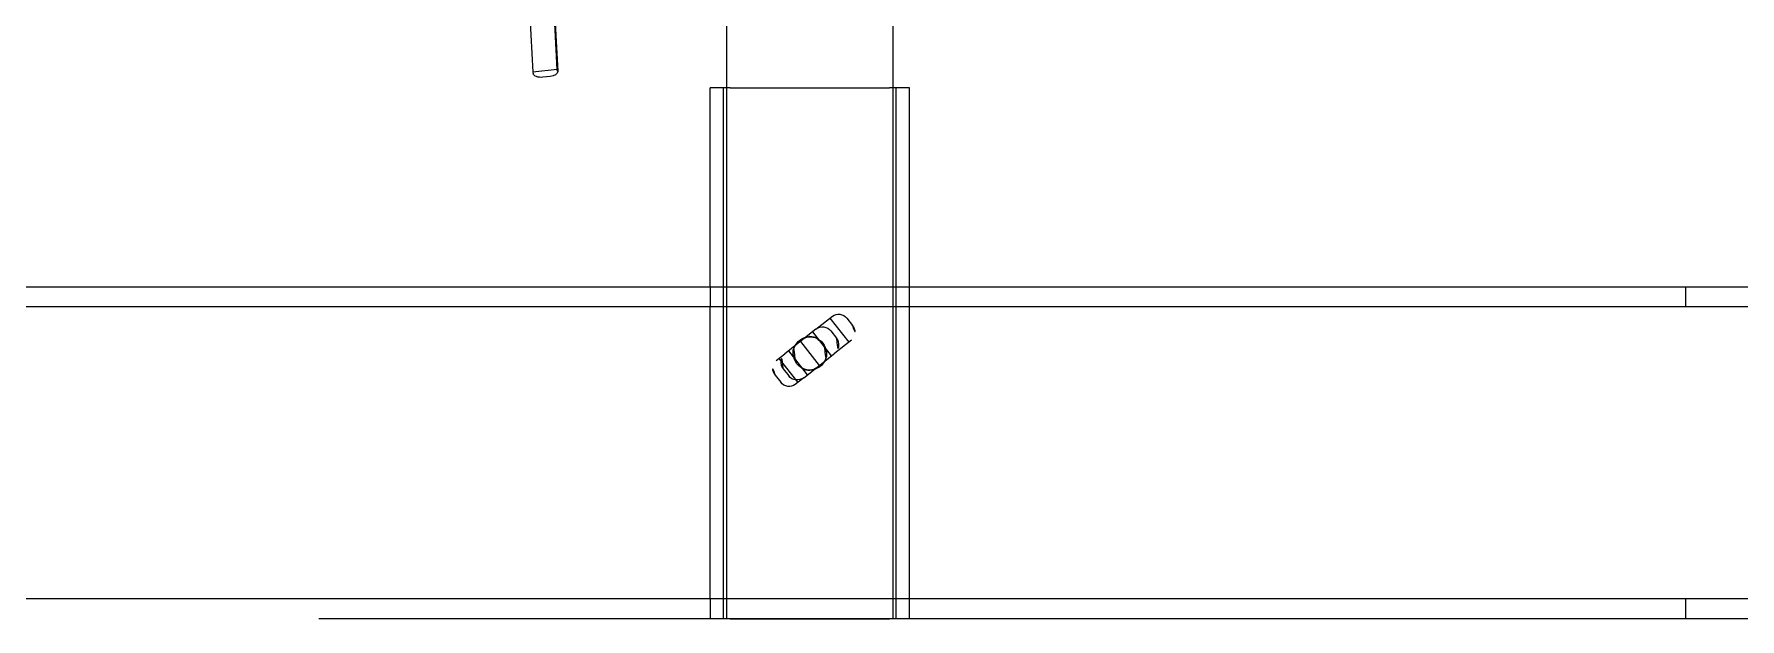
# Model space of a CAD drawing. Header units: millimetres. Extents: x 400392 to 401186, y 4543812 to 4544115.
# Drawn here: x 400621.968 to 400622.225, y 4544038.3278 to 4544038.4159 of the extents above; entities that cross this region are included whole.
import ezdxf

# ---------------------------------------------------------------- set-up
doc = ezdxf.new("R2010")
doc.units = ezdxf.units.MM
doc.layers.add('görünüş prota', color=4, linetype='Continuous')
doc.layers.add('kiris prota', color=6, linetype='Continuous')

# ---------------------------------------------------------------- blocks, each defined once
blk = doc.blocks.new('Z317626Zaviranipudorys')
at = {"layer": 'görünüş prota', "color": 253}
for p, q in [((473.5032519725683, 8796.229848928197), (473.5032519725683, 8769.695924246076)), ((498.5032519725683, 8769.695924246078), (498.5032519725683, 8796.229848928197)), ((471.0032519725683, 8769.695924246078), (474.0032519725683, 8769.695924246078)), ((471.0032519725719, 8689.695924246078), (471.0032519725683, 8769.695924246078)), ((498.0032519725719, 8769.69592424608), (474.0032519725719, 8769.695924246078)), ((498.0032519725719, 8769.69592424608), (501.0032519725719, 8769.69592424608)), ((501.0032519725719, 8739.695924246078), (501.0032519725683, 8769.69592424608)), ((501.0032519725719, 8739.695924246078), (501.0032519725719, 8736.695924246078)), ((501.0032519725719, 8692.695924246078), (501.0032519725719, 8736.695924246078)), ((482.8198756982638, 8733.087415879001), (481.9649167177922, 8732.004159149637)), ((485.0811273597392, 8733.353763252706), (489.7752398536431, 8729.64894100399)), ((486.925376585401, 8726.03808523945), (482.231264091497, 8729.742907488164)), ((490.0415872273479, 8727.387689342517), (489.1866282468764, 8726.304432613155)), ((501.0032519725719, 8692.695924246078), (501.0032519725719, 8689.695924246078)), ((471.0032519725719, 8689.695924246078), (474.0032519725719, 8689.695924246078)), ((498.0032519725719, 8689.695924246078), (474.0032519725719, 8689.695924246078)), ((498.0032519725719, 8689.695924246078), (501.0032519725719, 8689.695924246078))]:
    blk.add_line(p, q, dxfattribs=at)
at = {"layer": 'görünüş prota', "color": 253, "ltscale": 12.25189876556396}
for p, q in [((524.5874112154488, 8783.159271902354), (523.9959760976999, 8772.166985247695)), ((524.0557132782342, 8772.457894012045), (524.6681585094266, 8783.84067014332)), ((528.3383454357136, 8783.46472783848), (527.7259002045248, 8772.081951707203)), ((524.0045402661162, 8772.228988789058), (524.0557132782342, 8772.457894012045)), ((524.0557132782342, 8772.457894012045), (527.7259002045248, 8772.081951707203)), ((525.1359015352828, 8771.41210182884), (526.2369576131678, 8771.29931913739)), ((527.7259002045248, 8772.081951707203), (527.6747271924069, 8771.853046484217))]:
    blk.add_line(p, q, dxfattribs=at)
at = {"layer": 'görünüş prota', "color": 253, "ltscale": 11.72831344604492}
for p, q in [((473.0032519725719, 8689.695924246078), (473.0032519725719, 8769.695924246078)), ((473.5032519725683, 8769.695924246076), (473.5032519725719, 8689.695924246076)), ((498.5032519725719, 8689.695924246078), (498.5032519725683, 8769.695924246078)), ((499.0032519725719, 8689.695924246078), (499.0032519725719, 8769.69592424608))]:
    blk.add_line(p, q, dxfattribs=at)
at = {"layer": 'görünüş prota', "color": 253, "ltscale": 0.2388528436422348}
for p, q in [((480.4149907839892, 8734.985468204672), (479.560031803514, 8733.90221147531)), ((491.2435256283279, 8726.439061005358), (490.3885666478527, 8725.355804275996))]:
    blk.add_line(p, q, dxfattribs=at)
at = {"layer": 'görünüş prota', "color": 253, "ltscale": 0.7964094877243042}
for p, q in [((482.986787850059, 8735.006718017188), (480.1369245818205, 8731.395862252646)), ((485.6227557244201, 8732.92628376247), (482.7728924561779, 8729.315427997928)), ((487.4281836066912, 8731.501352128347), (484.578320338449, 8727.890496363807)), ((489.2336114889622, 8730.076420494228), (486.38374822072, 8726.465564729686)), ((490.6666328500214, 8728.94541022802), (487.8167695817829, 8725.33455446348))]:
    blk.add_line(p, q, dxfattribs=at)
at = {"layer": 'görünüş prota', "color": 253, "ltscale": 1.534270286560059}
for p, q in [((485.0811273597392, 8733.353763252706), (482.5925952261896, 8735.317834038608)), ((479.742731957951, 8731.706978274065), (482.231264091497, 8729.742907488164))]:
    blk.add_line(p, q, dxfattribs=at)
at = {"layer": 'görünüş prota', "color": 253, "ltscale": 0.7925618290901184}
for p, q in [((491.0608254738909, 8728.634294206602), (489.7752398536431, 8729.64894100399)), ((486.925376585401, 8726.038085239448), (488.2109622056523, 8725.02343844206))]:
    blk.add_line(p, q, dxfattribs=at)
at = {"layer": 'görünüş prota', "color": 253}
for centre, radius, start, end in [((484.0836752158539, 8732.089963735116), 1.609999999999996, 51.71777835166382, 141.7177783516316), ((483.2287162353823, 8731.006707005754), 1.609999999999996, 141.7177783516316, 231.7177783516638), ((486.0032519725719, 8729.695924246078), 2.50000000000001, 28.64386028615297, 74.79169641737874), ((486.0032519725719, 8729.695924246078), 2.500000000000019, 208.6438602861072, 254.7916964173787), ((488.7777877097578, 8728.385141486402), 1.609999999999996, 321.7177783516315, 51.71777835166382), ((487.9228287292863, 8727.301884757038), 1.609999999999996, 231.7177783516638, 321.7177783516315)]:
    blk.add_arc(centre, radius, start, end, dxfattribs=at)
at = {"layer": 'görünüş prota', "color": 253, "ltscale": 0.4447982907295227}
for centre, radius, start, end in [((485.0341441176497, 8729.581775371633), 1.609999999999995, 141.7177783516316, 231.7177783516638), ((485.8891030981249, 8730.665032100995), 1.609999999999996, 51.71777835166382, 141.7177783516316), ((486.9723598274868, 8729.810073120523), 1.609999999999996, 321.7177783516315, 51.71777835166382), ((486.1174008470152, 8728.72681639116), 1.609999999999996, 231.7177783516638, 321.7177783516315)]:
    blk.add_arc(centre, radius, start, end, dxfattribs=at)
at = {"layer": 'görünüş prota', "color": 253, "ltscale": 1.011190414428711}
for radius, start, end in [(2.500000000000004, 74.79169641737874, 208.6438602861072), (2.500000000000002, 254.7916964173787, 28.64386028615297)]:
    blk.add_arc((486.0032519725719, 8729.695924246078), radius, start, end, dxfattribs=at)
at = {"layer": 'görünüş prota', "color": 253, "ltscale": 12.25189876556396}
for centre, major_axis, ratio, start_param, end_param in [((525.2891056903172, 8772.097408982363), (-1.293129592617309, 0.069576265330734), 0.5369511172926282, 4.450776657602579e-14, 1.480974060394997), ((525.2891056903172, 8772.097408982372), (-1.293129592617987, 0.06957626532004245), 0.5369511172923827, 6.193363040775649, 6.283185307175454), ((526.3901617682059, 8771.984626290912), (1.293129592617313, -0.06957626533072801), 0.53695111729263, 4.622566713984861, 6.193363040779763)]:
    blk.add_ellipse(centre, major_axis=major_axis, ratio=ratio, start_param=start_param, end_param=end_param, dxfattribs=at)
at = {"layer": 'görünüş prota', "color": 253, "ltscale": 0.4378039538860321}
for centre, major_axis, ratio, start_param, end_param in [((481.5951430823043, 8734.054034521017), (0.9974521438846059, 1.263799517589706), 0.9338129045735883, 0, 1.570796326794866), ((480.7401841018327, 8732.970777791656), (-0.9974521438846051, -1.263799517589709), 0.9338129045735876, 4.712388980384733, 6.283185307179467), ((490.0633733300056, 8727.370494689012), (0.9974521438846051, 1.263799517589708), 0.9338129045735863, 4.712388980384734, 6.28318530717947), ((489.2084143495376, 8726.28723795965), (-0.9974521438846045, -1.263799517589716), 0.9338129045735881, 0, 1.570796326794862)]:
    blk.add_ellipse(centre, major_axis=major_axis, ratio=ratio, start_param=start_param, end_param=end_param, dxfattribs=at)
blk = doc.blocks.new('A$C750F51A7')
at = {"layer": 'görünüş prota', "color": 253, "lineweight": -2}
for p, q in [((109.3655600623245, -82.49450128239113), (-24.93443993767562, -82.49450128239295)), ((107.3655600623245, -82.79450128239114), (107.3655600623245, -82.49450128239113)), ((109.3655600623245, -82.79450128239114), (-24.93443993767562, -82.79450128239296)), ((109.3655600623245, -87.19450128239112), (-24.93443993767562, -87.19450128239293)), ((107.3655600623245, -87.49450128239113), (107.3655600623245, -87.19450128239112)), ((109.3655600623245, -87.49450128239113), (86.76556006232443, -87.49450128239641))]:
    blk.add_line(p, q, dxfattribs=at)
at = {"layer": 'görünüş prota', "color": 253, "lineweight": -2, "xscale": -0.1, "yscale": 0.1, "zscale": 0.1}
blk.add_blockref('Z317626Zaviranipudorys', (142.7658852595813, -956.4640937069977), dxfattribs=at)

msp = doc.modelspace()

# ---------------------------------------------------------------- block references
at = {"layer": 'kiris prota', "color": 1, "xscale": 0.009999999998588908, "yscale": 0.009999999998588908, "zscale": 0.009999999998588908}
msp.add_blockref('A$C750F51A7', (400621.1432532552, 4544039.202752901), dxfattribs=at)

doc.saveas('drawing.dxf')
